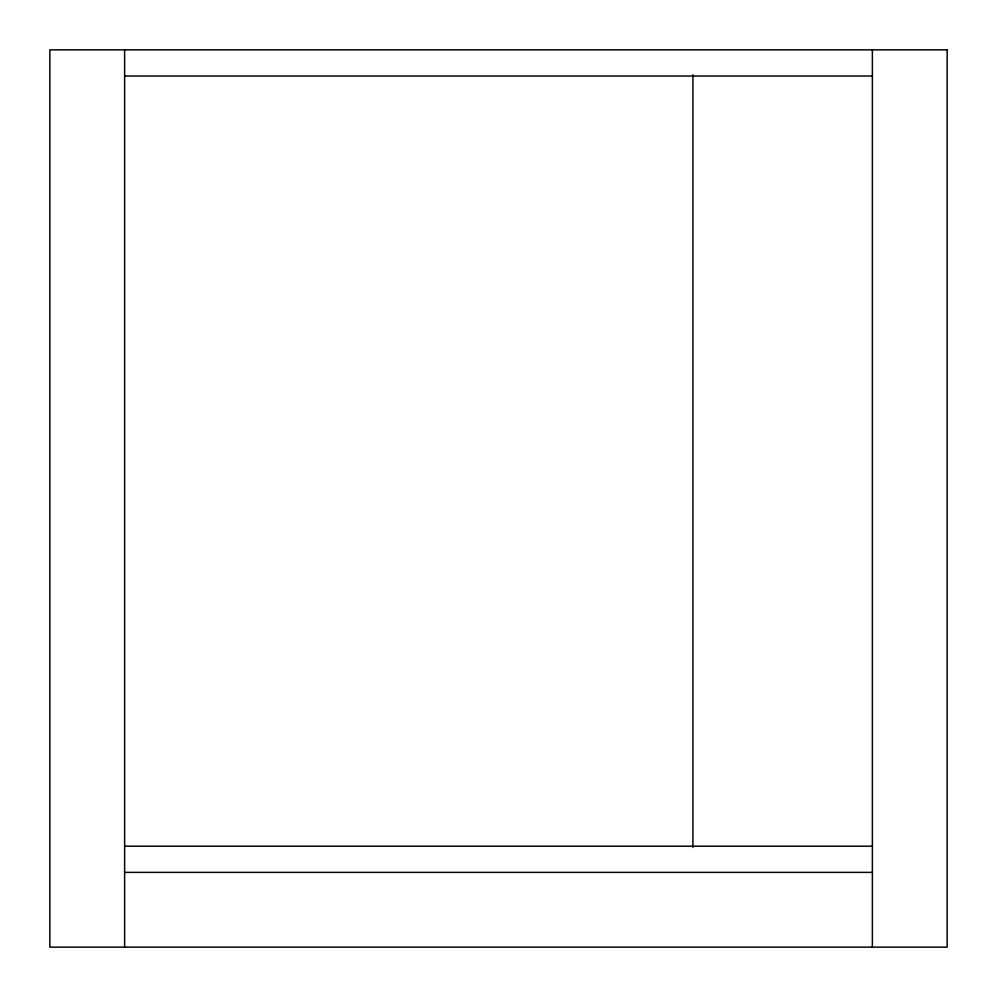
<?xml version="1.0" encoding="UTF-8"?>
<svg xmlns="http://www.w3.org/2000/svg" width="997" height="997" viewBox="0 0 997 997"><rect width="100%" height="100%" fill="white"/><g stroke="black" fill="none" stroke-linecap="round" stroke-linejoin="round"><path stroke-width="1.5" d="M124.625 76.021L872.375 76.021M124.625 846.204L872.375 846.204M124.625 872.375L872.375 872.375M872.375 49.85L872.375 947.15M692.915 74.775L692.915 847.45M124.625 49.85L124.625 947.15M947.15 49.85L49.85 49.85L49.85 947.15L947.15 947.15L947.15 49.85"/></g></svg>
